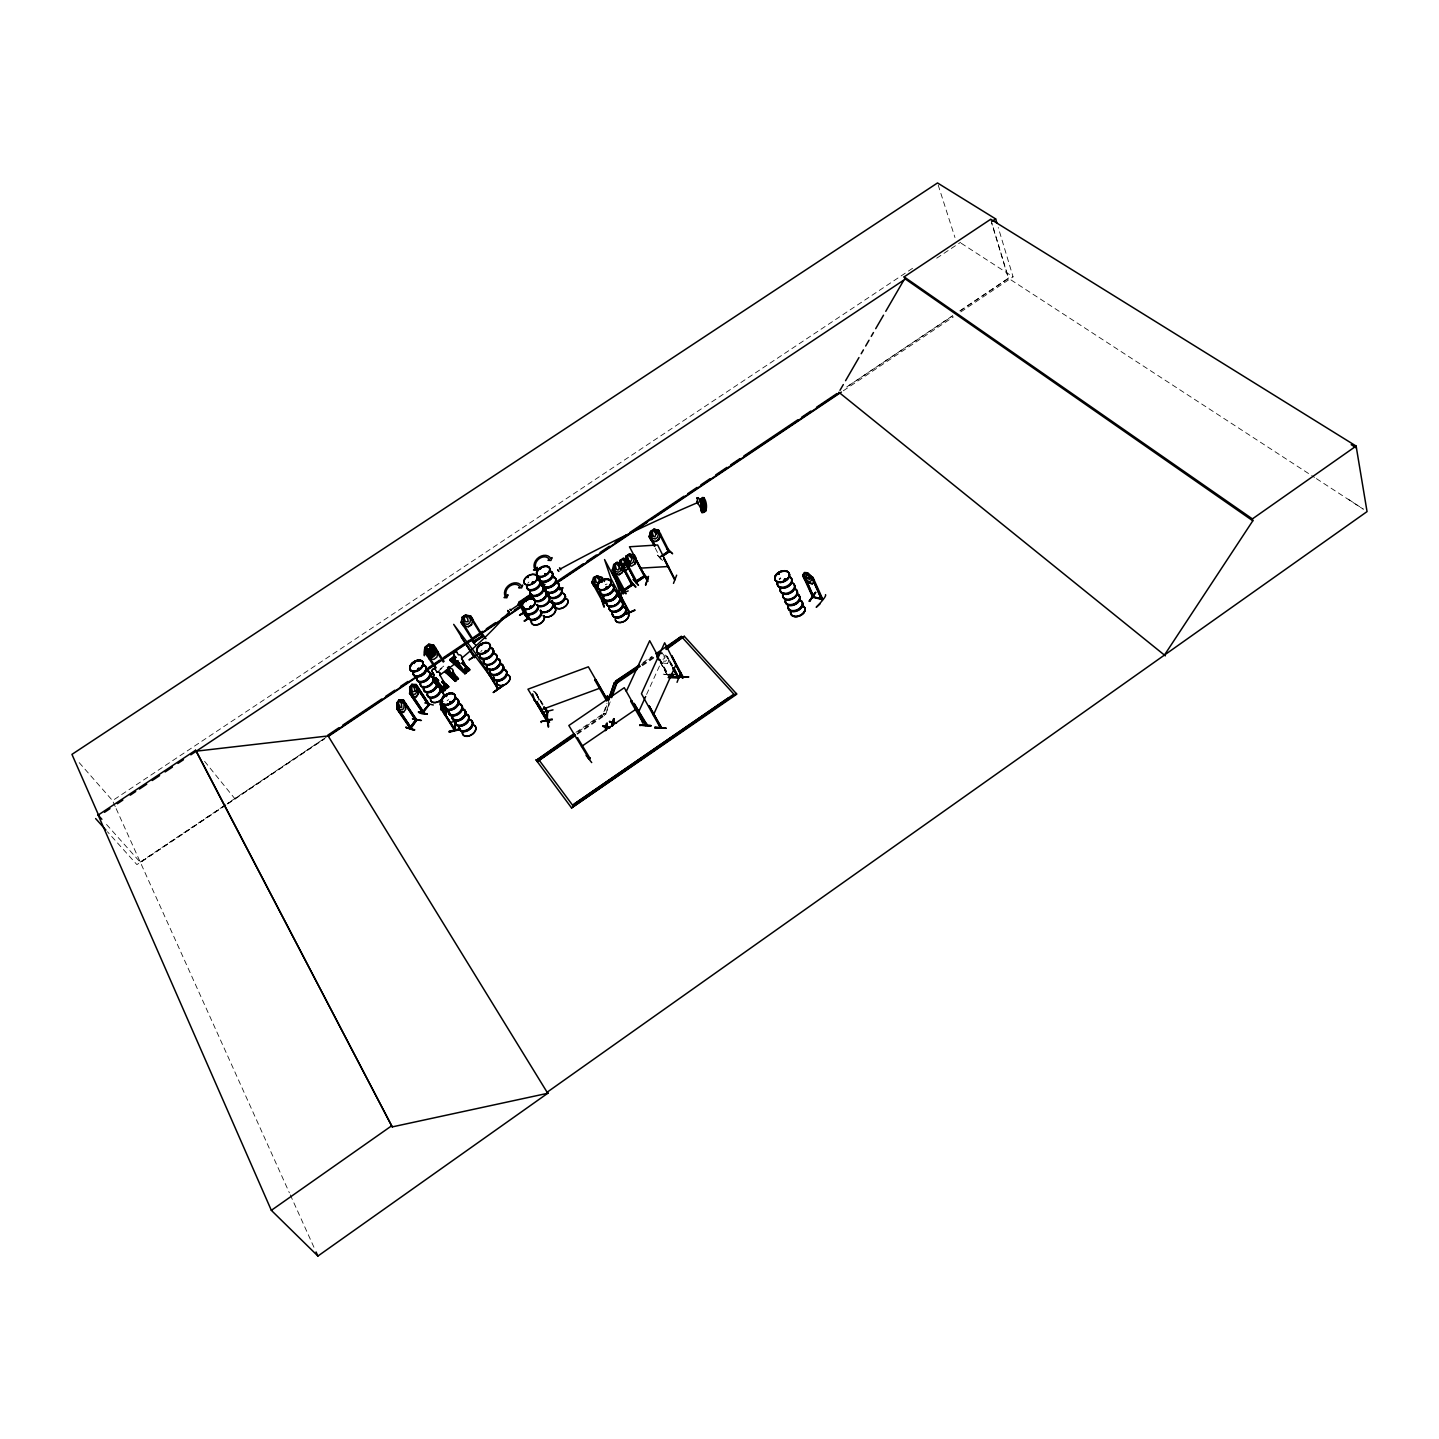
<?xml version="1.0" encoding="UTF-8"?>
<svg xmlns="http://www.w3.org/2000/svg" width="1439" height="1439" viewBox="0 0 1439 1439"><rect width="100%" height="100%" fill="white"/><g stroke="black" fill="none" stroke-linecap="round" stroke-linejoin="round"><path stroke-width="0.75" stroke-dasharray="5 3.75" d="M543.097 704.319L534.732 691.35L537.233 694.389L539.031 700.631L537.089 694.479M575.924 732.325L603.247 713.672L606.97 703.293M578.136 731.732L603.625 714.32L607.33 703.941M605.351 713.618L603.247 713.672L605.729 714.266L609.075 703.239M605.729 714.266L610.172 701.818M667.552 663.379L663.883 663.235L658.486 659.764M671.635 666.221L666.617 656.256L672.75 665.915M672.607 666.239L667.462 656.598L662.138 653.09L667.012 659.206L665.735 661.185L663.361 661.149M668.164 674.891L663.199 674.154M646.579 694.461L661.221 662.174M667.444 663.289L669.405 659.961M657.317 555.112L661.167 558.71M439.866 669.225L445.029 665.088M438.463 671.132L441.917 668.362M577.309 734.25L604.632 715.579L603.247 713.672M642.909 662.588L652.047 656.346M641.434 664.476L652.407 656.993M642.118 665.034L654.925 656.292M642.478 665.681L655.285 656.957M576.931 733.602L604.272 714.931M225.815 804.779L136.903 864.623L107.421 831.706M227.686 803.538L326.275 737.2L227.344 803.574M952.474 315.825L846.312 387.253L952.636 315.914M959.939 310.806L1008.361 278.213L991.633 222.955M225.815 805.21L140.464 862.483L104.831 822.568M227.668 803.969L324.638 738.891M843.29 390.796L953.373 316.922M960.82 311.903L1013.074 276.846L998.252 227.506M960.101 310.914L1008.595 278.375L1314.509 477.406M140.123 862.105L225.491 804.815M115.246 806.613L112.548 800.624L914.52 267.006M936.717 258.175L960.658 242.238M608.661 704.84L608.571 700.415M667.462 656.598L666.617 656.562M662.983 659.404L664.674 658.127L663.883 656.634M669.621 674.405L663.019 674.675M961.198 243.245L1013.074 276.846M1316.379 478.629L1363.291 509.154M1348.289 499.207L1363.291 509.118M533.132 690.972L535.146 692.699M662.552 560.544L657.209 554.735L662.192 560.85M79.199 762.634L112.548 800.624M603.625 714.32L604.632 715.579M204.572 761.321L235.079 798.987M535.812 694.012L542.647 705.218M534.732 691.35L543.043 705.11M660.339 662.066L667.336 675.053M660.069 661.868L667.336 675.341M660.087 659.386L667.084 672.391M659.728 659.368L669.333 677.283M658.72 658.378L667.696 675.071M666.617 656.256L671.761 665.897M655.177 548.025L658.307 553.979M116.145 808.61L289.365 1192.805M290.282 1194.856L314.224 1247.883M938.192 185.055L954.974 237.543M990.716 219.25L1008.595 278.375M447.097 700.847A7.537 4.857 -33 0 1 448.608 699.624M779.326 579.683A7.843 5.234 -24.6 0 1 780.837 578.442M779.111 579.054A7.717 5.144 -24.6 0 1 780.604 577.812M605.279 584.684A7.393 4.749 -28.5 0 1 607.06 584.054M480.842 651.651A7.411 4.731 -31.6 0 1 482.029 650.284M527.771 583.371A7.231 4.533 -29.9 0 1 528.922 582.058"/><path stroke-width="1.5" d="M634.455 555.292L633.34 555.634L644.69 576.895C643.035 574.341 647.082 576.337 644.042 575.852M635.84 582.453L645.104 576.158M633.736 555.67L647.658 581.23L629.473 546.784L657.641 544.985L674.747 579.287M604.362 606.718L601.862 599.272M623.015 590.134L624.652 590.368L613.428 569.376M623.411 590.889L632.908 584.468M497.93 688.256L497.948 689.281L485.141 668.146L498.398 688.975L497.372 687.626M589.055 759.001L589.81 757.777L588.515 758.227M455.408 678.489L455.731 678.003M473.845 656.166L474.366 657.767L453.681 624.364L477.676 656.184L498.326 688.921M474.222 656.724L473.809 656.993M618.284 591.159L629.742 612.51L629.203 611.377M465.265 668.577L466.164 669.783L465.013 668.326M622.529 593.03L623.393 593.498M702.682 510.377L702.826 509.244L703.203 510.323M552.342 719.734L541.01 721.605L552.162 718.96M541.694 712.629L553.044 709.877M546.136 719.176L547.198 719.77L546.262 718.96M547.126 719.716L534.121 699.3L546.568 720.669L547.27 710.956L546.676 711.981M546.874 712.233L546.748 719.032M547.162 720.399L547.719 711.693M541.244 722.504L541.028 721.587M812.855 596.879L822.748 599.236L812.891 577.201L811.488 577.057L821.561 599.451L822.514 599.577L811.848 577.309M534.517 699.192L534.067 700.109M821.201 598.66L822.173 598.786M483.108 636.038L473.233 641.542L481.723 636.218M812.675 597.275L813.952 597.095L812.729 596.088M703.329 503.83L702.412 503.02L702.574 504.226M449.346 732.163L460.138 729.591L459.922 728.692M454.76 728.854L455.048 730.31L441.863 709.211L454.706 728.8M454.382 728.943L455.587 722M455.372 723.709L454.616 730.436L441.395 709.535M455.929 722.504L454.994 730.257L441.845 709.175M459.203 662.57L459.023 663.523M449.364 732.181L449.148 731.282L459.94 728.782M450.515 722.378L454.85 721.353M449.777 674.136L450.767 674.513M445.586 706.675L446.378 713.744L443.77 713.546L446.27 713.78L445.478 706.693M441.647 710.326L440.262 701.171L442.888 701.423M440.388 701.153L441.305 710.326M440.586 702.664L443.464 705.847L444.039 709.031L440.46 702.7M784.363 580.493L785.136 578.856M784.057 579.863L784.813 578.928M784.525 579.18L785.19 580.529M786 580.079L785.586 578.856L784.885 580.583M605.891 726.263L607.042 723.187L606.826 726.785L609.758 727.72L608.931 728.278C604.848 724.303 605.729 735.761 605.693 727.019L602.815 726.083L606.197 726.641L606.251 723.727M778.661 574.233L779.129 573.208M778.679 573.442L779.272 573.945M606.269 730.113L606.646 727.522M612.564 721.694L613.716 718.637L613.5 722.216L616.432 723.151L613.014 722.594L612.151 726.083L612.366 722.45L609.488 721.515L612.87 722.072L614.021 718.996M612.942 725.544L613.014 722.594M444.921 686.223C442.87 686.511 444.795 685.989 443.5 685.612M444.345 686.871L444.147 685.522L444.147 686.601M605.495 730.634L605.693 727.019M606.826 726.785L607.042 723.187M612.151 726.083L612.366 722.45M613.5 722.216L613.716 718.637M465.337 668.29L466.074 669.837L464.851 668.505M397.47 707.952L411.284 727.954L397.776 707.88M437.708 651.507L433.643 645.05L428.588 644.24L433.697 648.773L432.995 652.209L431.034 653.756L427.833 653.45C423.786 631.361 423.174 672.93 425.548 646.651L428.642 644.294L433.625 645.212L432.563 645.643L443.302 662.084M435.603 648.287L430.729 647.604L427.689 649.906L429.901 656.616L433.103 656.921L435.046 655.375L435.765 651.957L434.218 649.565L427.923 645.625L426.951 646.399L426.825 655.518C440.838 656.454 419.99 658.163 427.851 649.996L430.783 647.658L435.837 648.341L434.74 653.792L431.772 656.184L434.848 653.828L435.765 648.287M437.834 651.453L436.97 657.047L433.876 659.404L428.894 658.684M619.543 567.38L618.122 570.096L616.414 569.484L615.047 564.394M650.788 726.209L640.175 725.238M654.925 727.343L666.059 728.278L654.943 727.235M625.839 563.135L624.418 565.869L622.709 565.257M657.155 530.02L654.943 536.873L649.78 534.93M682.05 677.319L682.554 676.348M660.969 726.371L660.411 727.972L641.452 693.724L664.656 642.801L682.482 677.949M682.967 677.121L682.482 677.391M660.357 727.9L661.31 726.947L659.943 727.145L660.843 726.983L649.115 705.901L661.238 727.037M410.331 692.141L409.521 693.148L422.868 713.096L429.38 704.516L416.123 684.478L411.878 684.334L416.716 688.454L416.608 692.231L415.223 694.156L412.543 694.21L409.683 687.176L409.791 693.328M645.392 725.382L645.392 724.716M646.255 724.572L645.823 724.519M416.429 720.723L416.411 719.32M416.177 719.122L409.827 727.954L410.547 726.965M461.164 622.511L462.297 617.079L465.588 614.957L470.805 616.054L472.801 619.292L471.614 624.652L468.377 626.81L463.142 625.677L461.11 622.439L462.225 621.81M521.206 605.801L521.314 604.74L520.252 605.459L521.817 605.369M606.449 588.335L605.711 587.652L607.096 586.752M606.646 586.716L606.79 587.706L606.179 586.986M601.106 581.95L602.293 581.518M601.304 581.446L601.682 582.237M601.124 582.058L602.114 581.788M546.766 711.172L547.593 712.665L543.798 707.071M643.737 721.856L642.621 722.63L642.855 720.957M642.621 722.63L643.557 721.623M702.898 509.982L703.041 509.874M660.753 556.443L669.153 550.741L660.933 556.623M668.038 551.191L668.433 551.928M668.649 552.144L657.695 530.775L658.558 530.2L669.441 551.569L662.857 555.742M544.715 574.035C547.162 575.726 545.003 573.316 545.075 573.603M530.02 607.492L530.469 606.233M529.912 607.132L531.279 606.035L531.8 607.042M530.415 606.521L531.261 606.88M540.273 568.891L540.758 568.351M540.506 568.351L540.524 569.071M530.829 607.528L530.649 606.125M588.497 758.335L590.08 758.713M526.224 600.872L526.116 601.61M534.013 582.417L532.862 581.932L532.178 583.425M528.401 576.607L528.185 576.697M612.33 570.186L613.68 564.592L616.935 562.415C623.393 563.063 621.09 566.57 621.414 560.203L622.475 559.501L625.066 561.66L636.074 582.669L645.499 576.248M527.807 577.489L528.131 577.597M628.339 559.501L623.303 558.224L620.047 560.419L618.698 565.995L616.162 563.746L615.101 564.448M620.047 560.419L618.644 565.941L620.479 569.358M624.904 561.678L626.271 556.102L629.527 553.907L634.545 555.202L636.308 558.566L634.887 564.07L631.595 566.193L626.684 565.041M623.789 567.038L622.368 572.542L619.13 574.719L614.147 573.531M636.973 582.004L625.695 560.796C626.559 561.336 624.652 548.187 627.944 563.135L626.936 566.534L624.832 567.937L621.666 567.362L620.155 560.473M612.438 570.06L613.41 569.484L612.259 569.862L623.591 591.087L632.98 584.738L621.648 563.548M635.534 581.626L636.506 580.978M632.566 584.018L631.541 584.36L632.764 584.54M631.955 585.115L621.216 564.25M660.519 533.833L659.062 539.355L655.878 541.514L650.932 540.237L649.205 536.837L650.644 531.315L653.918 529.192L658.792 530.433L657.767 530.793M660.339 533.815L659.062 539.355L655.878 541.388M485.752 650.932L484.817 651.849L485.77 652.209M485.465 652.101L486.544 651.777M484.799 651.651L485.95 650.554M432.258 674.261L433.247 673.506M449.13 670.304L446.144 672.697L449.13 670.304L448.015 669.207L445.029 671.599L455.246 681.007L456.091 680.503C425.189 651.993 475.931 700.865 445.137 671.761C450.047 664.368 450.101 678.093 457.53 679.334M461.901 668.523L451.378 658.972L450.029 659.835M451.36 659.008L465.193 672.715L468.97 669.693L468.646 668.362L468.646 670.556M434.614 682.68L443.572 690.99L448.716 686.781L442.205 681.277M434.776 682.104C454.256 700.235 441.899 684.46 432.671 678.65M453.375 657.371L454.238 655.86L449.813 660.231L464.977 673.776M447.259 687.986L447.331 685.486L447.655 686.799L443.86 689.857L434.002 680.593M455.048 681.313L458.501 678.524L452.763 673.308M447.529 669.837C450.389 673.02 459.149 680.881 457.8 678.542L454.58 680.071L456.109 680.467M451.594 701.584L451.432 702.718M464.851 673.848L470.013 669.675L462.477 662.893M450.839 658.972L465.732 673.146L449.795 659.404M468.448 670.934L469.438 670.178L461.901 663.397M449.957 702.052L450.335 703.041L450.101 701.746M446.216 696.494L446.881 695.739M444.921 686.619L443.77 686.007M645.499 723.619L644.978 724.626L645.877 723.655M417.832 669.765L418.191 668.326M418.587 669.207L417.688 669.027L418.875 668.991M419.181 669.117L418.137 668.883M419.558 668.667L418.407 668.649M414.36 663.487L414.558 662.498M621.666 567.362L620.659 570.761L618.554 572.164L615.388 571.589L613.68 564.592M473.359 641.506L473.629 642.388L482.964 636.092M474.834 641.884L473.845 642.603M603.283 603.085C605.153 602.851 603.517 602.114 602.887 602.275M673.488 583.371L676.654 575.168M663.739 558.44L674.585 579.755M427.023 713.762C420.386 715.615 411.356 708.006 427.185 714.248M405.906 727.325L414.396 730.185M406.104 727.648L414.396 730.275M646.92 580.133L647.658 581.194M645.697 585.295L648.485 576.373L645.463 584.864M608.463 699.156L614.417 682.554L616.504 682.482L640.283 666.275M608.823 699.786L614.417 682.554M611.287 697.016L616.504 682.482L615.478 681.259L639.258 665.07M611.665 697.663L616.863 683.129L636.991 669.423M636.182 560.113L647.676 581.158M435.405 668.398L424.577 651.993L425.458 651.291L436.197 667.768M448.95 666.599L447.457 667.66L448.788 670.376A2.59 1.961 -46.8 0 0 450.011 673.254L454.652 679.388M673.776 667.858L678.902 677.823L677.283 677.032L678.435 676.636L679.028 677.499L668.487 677.211M677.715 677.859L672.804 667.822M677.049 682.338L680.737 672.607M678.794 677.823L668.236 677.589L669.243 677.229M661.149 653.594L659.961 653.576M656.76 656.508L658.558 653.126L658.522 656.544M658.45 653.036L662.138 653.09M457.008 662.893L457.908 664.152M457.044 663.361L457.422 662.426M530.523 598.966L531.926 595.674M437.978 679.82L436.413 681.151L435.999 679.64M677.805 676.708L688.705 676.816L677.787 676.888M595.836 679.981L594.829 680.359L595.8 679.694L607.528 700.038M669.189 674.513L673.902 674.603L669.387 674.765M670.25 674.981L673.902 674.603M640.031 725.688L640.013 724.734L650.788 725.436M649.115 705.901L660.933 727.882M682.518 678.147L671.635 655.95L683.327 677.265M683.021 677.967L672.013 655.968M653.36 715.093L676.096 664.35M646.956 724.608L634.041 703.455L645.823 725.472L645.931 723.745M658.342 658.36L656.724 653.81L658.72 658.378M638.322 712.629L645.661 696.494M548.996 721.587L548.277 722.756L549.482 722.27L536.747 701.513L535.776 702.178L536.747 701.513M626.325 691.332L649.691 640.715L657.029 654.367M778.715 573.729L778.661 574.107M527.609 600.171L530.11 594.919L528.599 598.48M544.662 584.36L543.007 587.778L544.787 584.324M423.246 713.078L423.875 712.197L422.958 712.899M428.912 703.833L428.48 704.516M416.051 684.604L415.187 685.342L428.75 705.398L429.146 704.355M415.529 720.004L416.429 719.392M403.442 700.038L416.896 720.04L410.619 728.746M423.084 711.406L422.382 712.377L428.408 704.876M423.57 712.125L410.475 692.177M409.899 727.864L415.601 720.309M497.085 688.022L497.876 689.173M474.672 657.443L473.881 656.256M532.286 582.327L532.898 583.461M532.394 582.201L533.167 583.371L533.833 582.543M451.127 702.16L450.281 701.638L450.695 702.502M481.346 645.248L481.849 645.05M422.436 712.179L423.318 713.096L409.521 693.148M419.486 669.189L418.713 668.218L419.684 668.523M839.98 390.347L843.326 384.555M845.574 380.705L858.957 357.574M861.188 353.724L863.436 349.875M865.666 346.026L869.012 340.234M871.243 336.384L873.473 332.535M875.703 328.668L883.528 315.177M885.758 311.328L903.62 280.497M701.674 512.5C710.668 514.137 705.02 491.58 701.117 498.991C703.041 500.7 703.527 523.562 701.261 505.665L701.728 512.5L701.477 505.719M700.523 499.045L703.689 498.182M704.031 497.804L704.588 511.6L703.923 498.11M703.203 498.326L705.758 511.205M701.566 498.847L702.628 512.068M704.516 511.582L704.948 510.143L701.405 511.277L702.232 512.32M455.192 720.903L455.066 721.874L453.249 718.079M415.601 685.396L428.516 705.218M814.33 581.032L812.387 583.748L809.186 582.885L804.311 578.784L809.096 583.065L812.477 583.856M1164.439 655.087L1252.811 520.792L1252.398 518.903L904.142 276.864L990.716 219.25L1356.114 446.054L1367.05 511.6L547.108 1092.237L547.737 1093.28L392.235 1126.899L195.578 750.241L98.158 815.086L271.341 1210.343L317.911 1256.049L547.899 1093.154L547.252 1092.129M432.455 673.866L433.121 672.75L430.153 675.125M433.319 673.182L430.315 675.377M445.64 671.689L445.065 672.139M443.626 690.954L434.74 682.608M444.201 690.486L435.226 682.212M448.105 687.338L442.097 681.834M457.89 679.046L452.404 673.29M465.822 673.128L449.975 659.656L454.256 656.688M469.528 669.855L461.937 662.893M547.755 721.694L549.158 721.748M548.205 722.432L547.809 721.605M548.313 722.396L549.428 721.982M549.338 722.36L536.783 701.8M814.258 581.122L812.603 577.597L807.783 573.352L804.401 572.488L802.656 575.258L812.765 597.311M811.992 576.985L821.525 599.379M825.518 594.631C827.407 597.257 808.322 614.399 820.05 603.894M809.527 601.286L815.697 592.562M809.653 601.376L815.625 592.238L809.438 600.926M813.467 596.879L821.903 598.822M803.807 575.402L802.926 575.186L804.023 575.096L813.844 597.113M802.764 575.312L804.293 578.694M805.768 573.298L809.33 576.841L809.509 579.503L806.739 577.633L805.84 573.208M807.855 573.172L812.118 579.863L809.635 581.824C805.984 581.518 800.606 569.736 807.855 573.172L812.693 577.597M809.096 601.214L815.283 592.562M421.429 720.435L412.543 718.816M424.811 702.916L433.301 705.002M416.537 719.95L410.331 728.656L396.768 708.779L397.578 707.844M429.398 704.624L428.66 703.635L428.39 704.552M416.159 684.622L429.038 704.462L422.868 711.568M459.077 663.073L457.494 663.955M437.87 680.071L436.035 680.899M403.46 712.305L405.708 709.337L405.6 703.293M416.213 696.746L418.263 693.742L418.335 687.68L418.353 693.778L416.213 696.746L411.95 696.512L416.177 696.62M415.961 720.813L402.956 700.703M410.799 728.566L397.074 708.851L396.93 702.808L399.125 699.804L403.532 700.056M396.93 702.808L399.826 709.823L402.542 709.751L403.945 707.826L404.035 704.013L399.233 699.966L397.02 702.844L396.768 708.779M398.099 702.322L398.801 701.351L401.373 703.077L401.751 707.664L400.222 707.376L398.009 702.304M409.683 687.176L411.95 684.227M703.257 503.686L702.214 503.128M631.631 584.27L623.177 590.314L632.512 584.072M475.913 645.374L471.021 639.887M620.695 587.778L626.037 593.803L620.857 588.155M586.069 755.439L591.717 762.58M697.285 497.66L697.465 500.952A2.536 1.925 -5.9 0 0 698.293 503.794L702.07 510.575L704.822 508.794L705.254 509.712L701.71 510.845L701.261 509.91L701.89 510.575M675.017 579.665L663.847 558.134M520.99 604.128L519.947 604.848C532.34 633.088 525.379 601.898 520.576 605.855M451.504 702.394L450.371 703.185M543.33 599.236L542.395 599.847M555.796 590.853L554.824 591.339M532.61 583.371L533.725 582.741M416.429 720.004L403.082 700.109M523.454 612.996L528.041 618.698M523.742 612.402L528.581 618.338L523.796 612.366M688.526 677.193L677.427 676.708M593.03 582.022L604.47 602.887M604.434 581.536L601.61 578.028M450.047 673.938L450.983 673.506M643.143 721.281L642.244 721.892M589.666 757.993L588.749 758.569M590.206 758.659L577.489 737.667L576.553 738.315L577.489 737.667M669.405 551.695L668.721 550.633M629.383 611.719L629.239 612.654L611.017 578.676L604.56 559.555L622.943 593.785M635.588 581.5L644.294 576.122M449.759 675.988L452.619 673.434M468.646 668.362L467.099 666.977L467.423 668.29M444.885 685.486L443.518 686.583L444.939 688.759L443.644 686.709L445.029 685.612L446.306 687.644M466.254 671.635L464.869 669.441L466.236 668.344L467.621 670.538M466.362 668.469L464.869 669.441M464.131 670.862L467.117 668.469L461.577 658.325A3.885 2.95 -47.3 0 0 458.429 654.853L456.685 652.119A1.943 1.475 -47.4 0 0 454.364 652.047A1.943 1.475 -47.4 0 0 453.663 654.529L455.408 657.245A3.885 2.95 -47.3 0 0 457.332 661.706L464.239 670.97M446.612 685.054L445.802 684.083L446.126 685.396L442.331 688.436L441.305 687.68L442.151 688.975L446.738 685.144M455.048 678.399L456.055 677.733L456.99 679.19L455.983 679.838L455.138 678.471M442.834 689.101L443.86 689.857M455.749 657.227L451.486 661.023L455.911 657.479L454.238 655.86M455.282 659.314L452.494 661.94L455.461 659.584M435.639 677.643L432.653 680.035A343.076 295.049 -36.9 0 0 436.179 677.589M456.811 660.681L454.005 663.325L456.972 660.951M432.815 680.287L435.801 677.895M433.984 681.277L436.97 678.884M458.16 661.904L455.354 664.548L458.322 662.174M434.146 681.528L437.132 679.136M449.688 670.754L446.827 673.308L449.813 670.916M438.481 680.287L435.657 682.931L438.643 680.539M459.689 663.289L456.882 665.915L459.85 663.541M531.225 607.222L530.361 607.546M451.612 672.499L448.626 674.891M547.629 718.385L548.673 726.785M548.187 726.983L547.036 718.547M430.009 648.809L429.02 649.583L429.829 653.054L432.491 654.925L433.679 652.119L430.063 648.863M625.857 561.048L624.994 561.57M462.117 621.864L461.11 622.188L474.025 642.514L483.162 636.308M703.239 498.326L704.624 511.564M696.764 498.074L698.257 497.75M668.649 676.888L678.417 676.69M1252.398 518.903L1356.114 446.054M271.341 1210.343L391.426 1125.964M640.859 718.475L647.01 724.644L640.985 718.313M630.678 701.333L631.793 700.919L630.678 701.333L642.855 722.522M574.413 803.861L728.134 698.059M736.498 693.49L571.553 807.927L736.822 694.156L684.298 636.29L665.915 648.809M575.492 735.491L537.251 761.627L575.114 734.861M602.815 726.083L606.197 726.641M609.488 721.515L612.87 722.072M581.5 746.481L636.272 708.995M502.787 685.432L493.325 692.465L502.841 685.504M655.716 653.864L681.313 636.416L734.502 694.857M615.478 681.259L639.6 665.717M667.03 647.046L681.313 636.416M666.257 649.475L684.298 636.29M574.503 734.214L536.279 760.314L574.107 733.566M478.701 653.63L469.024 659.907L478.791 653.774M412.543 718.673L420.8 720.525M666.923 548.583L672.607 553.763L666.599 548.295M663.037 555.94L669.441 551.569M461.2 637.045L474.294 656.886M656.364 534.139L653.09 530.469L652.047 531.171L653.27 536.243M654.385 546.28L649.277 536.477L650.14 535.902L655.231 545.705M619.076 574.665L622.224 572.434M625.461 570.438C633.106 564.808 623.231 574.161 620.425 569.304M630.984 581.428L636.038 586.986M638.484 585.349L633.142 579.341L638.268 584.918M647.982 578.946L643.341 572.992M328.362 736.372L416.051 677.535M427.239 670.016L522.393 606.161M555.976 583.622L647.388 522.267M651.13 519.767L841.419 392.056M523.166 609.309L524.048 608.625L522.861 608.913M523.077 609.165L524.084 608.679M523.31 609.632L524.156 608.931M523.382 609.758L523.796 608.283M525.019 611.971L519.533 615.173L524.318 612.007M519.713 615.37L524.426 612.205M480.986 633.268L485.914 638.664L481.471 632.89M559.717 589.576L563.063 587.76L559.933 589.846M528.922 617.673L524.372 621.162L529.318 618.23M529.084 617.943L524.174 620.857M613.734 564.664L617.007 562.469L621.99 563.674M628.249 559.609L630.12 562.865L628.177 559.519L627.692 555.958L628.735 555.238L632.099 558.89L630.678 561.624L628.969 560.994M462.441 617.187L465.588 615.083L469.132 617.223L470.625 619.633L469.762 622.943L467.675 624.346L464.365 623.842L462.297 617.079M463.736 616.917L464.797 616.216L467.567 618.266L468.179 621.648L465.337 621.774L463.7 616.845M469.816 616.396L482.353 636.883M468.323 626.631L471.614 624.652M531.009 594.055L518.903 602.204L526.206 615.244M531.171 594.253L519.317 602.905L531.423 594.757M520.163 602.15L521.17 603.714L518.813 605.297L518.004 603.966L531.585 594.955M510.503 610.118L518.544 604.794M520.378 605.675L521.853 605.585M338.902 727.756L327.714 735.257L547.737 1093.28M342.644 725.256L381.821 698.958M385.544 696.458L394.88 690.198M400.474 686.439L407.939 681.438M428.462 667.66L439.65 660.159M443.374 657.659L469.492 640.121M473.233 637.621L482.551 631.361M486.292 628.861L495.61 622.601M501.204 618.842L508.669 613.841M514.263 610.082L519.857 606.323M557.181 581.284L583.299 563.764M587.022 561.264L596.358 555.004M600.081 552.504L609.417 546.244M615.011 542.485L626.199 534.966M629.922 532.466L684.029 496.167M687.752 493.667L697.088 487.407M700.811 484.907L710.147 478.647M715.741 474.888L726.929 467.369M730.67 464.869L739.988 458.609M743.729 456.109L797.818 419.81M801.559 417.31L810.877 411.05M816.489 407.291L836.994 393.513M415.853 677.067L328.128 735.941L196.334 751.158L195.578 750.241M427.041 669.567L522.231 605.693M555.814 583.137L839.495 392.775M104.471 812.316L109.976 808.646M117.332 803.753L122.837 800.084M130.194 795.191L135.698 791.522M139.367 789.076L146.724 784.183M152.228 780.514L159.585 775.621M165.089 771.952L172.446 767.059M177.95 763.389L183.472 759.72M190.811 754.827L905.401 279.022M991.975 221.372L995.662 218.926L996.957 223.207M650.122 536.01L649.277 536.477M532.592 582.219L533.401 582.04M450.317 701.674L451.72 701.638M601.466 578.226L602.293 577.489M643.305 721.748L642.729 722.558M589.288 759.234L568.837 725.526L624.274 687.698L645.445 725.454M636.254 582.543L624.832 561.372M632.171 585.313L620.785 564.124M611.899 572.326L623.303 593.623M617.511 595.26L628.231 590.925M602.509 577.723L597.131 575.906L593.534 577.525L591.861 582.543L593.695 585.889L597.257 587.04M595.044 577.579L596.196 577.057L598.948 579.377L599.272 582.669L596.286 582.417L595.009 577.507M591.987 582.525L592.868 581.752L591.987 582.435M625.821 613.823L634.869 610.19L627.836 613.518M625.983 614.111L634.815 610.1M603.786 601.826L603.499 603.337L591.915 582.183M436.808 679.082L435.981 680.989M462.081 621.576L474.69 642.082M444.327 684.73L447.799 687.572L441.881 681.978M455.803 680.557L445.73 671.293M445.442 671.833L455.515 680.971M607.834 696.224L608.067 700.541M540.704 709.985L600.531 687.932M532.772 582.975L533.311 581.968M485.645 651.705L485.033 651.579M445.964 696.008L446.378 696.44M700.649 500.268C708.474 496.491 699.804 502.571 700.415 498.757M704.175 499.855L700.649 500.988L704.175 499.855A1803.535 1632.905 36.6 0 0 560.401 568.945C557.684 565.185 562.109 572.218 560.401 568.945M700.775 502.319L704.319 501.204M700.901 503.524L704.426 502.391M701.027 504.855L704.66 503.92L701.117 505.053M704.067 511.151L702.232 509.964L702.987 511.618M702.25 510.072L703.329 509.73M635.336 586.932L630.228 581.338M440.262 701.171L444.309 705.398L445.083 711.136L443.572 711.19L439.884 704.175M455.569 720.813L455.533 721.838M460.192 729.105L449.346 731.66L460.138 729.177M548.403 722.702L527.951 689.209L588.371 666.815L607.42 700.073M606.413 588.191L607.78 587.418L607.024 586.626M678.075 677.427L672.661 668.146M607.762 696.188L608.571 700.415M640.643 568.135L668.595 566.498M614.777 683.201L616.504 682.482M705.434 511.169L703.941 497.624M607.474 699.732L606.287 700.487M457.548 678.992L453.627 675.071M669.153 676.744L677.301 677.085M399.233 712.143L403.424 712.179M399.143 712.125L403.55 712.341M399.143 699.93L403.478 700.181M821.381 598.174L822.281 598.462M640.175 725.112L651.04 725.76M655.087 727.738L666.059 728.278L654.925 728.152M448.878 666.527L450.803 668.757A2.59 1.961 -46.8 0 1 452.835 670.988L452.907 671.06M627.926 563.117L631.091 563.692L633.178 562.289L634.203 558.89L629.58 553.961L626.271 556.102M803.43 577.021L813.485 579.359M614.237 573.442L619.076 574.539M812.801 597.275L822.424 599.559L821.561 598.174M418.659 712.107L427.311 714.176M405.906 727.235L414.756 729.771M658.738 530.379L653.864 529.12L658.432 534.139L657.407 537.538L655.339 538.941L652.227 538.348L650.644 531.315L649.205 536.837M598.516 585.169L595.098 584.252L593.659 577.669L597.149 575.978L602.419 577.812M704.786 511.385L703.437 498.11M606.538 726.407L609.758 727.72M603.103 726.461L605.999 727.397M613.212 721.838L616.432 723.151M597.275 586.86L593.695 585.889M593.659 585.799L597.293 586.932M609.794 721.892L612.672 722.828M606.341 727.163L608.931 728.278M446.54 695.828L445.82 696.458M547.647 711.765L545.381 708.042M698.257 497.642L699.84 500.196A2.536 1.925 -5.9 0 1 701.674 502.841L704.444 509.82M995.662 218.926L937.509 182.951L71.95 754.378L98.949 815.985M1351.203 444.669L1356.437 447.979M620.317 564.843L616.935 562.415M626.613 560.616L623.357 558.404M1252.811 520.792L904.735 278.572L904.142 276.864M838.865 392.271L1165.374 655.842M456.685 652.119L456.793 652.227A1.943 1.475 -47.4 0 0 454.472 652.155A1.943 1.475 -47.4 0 0 453.789 654.637L453.789 654.637M461.577 658.325L467.117 668.469M464.797 666.167L469.348 670.25M450.677 659.548L465.193 672.715M430.729 647.478L431.412 650.968L428.678 651.273L427.761 649.888M453.735 674.981L458.106 678.866M432.258 671.851L432.15 671.743A1.961 1.493 -46.4 0 1 432.833 669.261A1.961 1.493 -46.4 0 1 435.172 669.315L435.28 669.423A1.961 1.493 -46.4 0 0 432.941 669.369A1.961 1.493 -46.4 0 0 432.258 671.851L434.038 674.567A3.885 2.968 -46.3 0 0 435.999 678.992L435.891 678.884A3.885 2.968 -46.3 0 1 433.93 674.459L434.038 674.567M437.06 672.139L436.952 672.031A3.885 2.968 -46.3 0 1 440.154 675.467L440.262 675.575A3.885 2.968 -46.3 0 0 437.06 672.139L435.172 669.315M448.716 686.817L442.762 681.277L448.626 686.889M441.791 682.086L447.745 687.59M433.211 678.65L445.101 689.731M433.121 678.758L445.011 689.803M434.218 680.197L443.14 688.508M434.128 680.521L443.176 688.831M636.128 558.548L634.887 564.07M643.863 576.014L636.344 580.996L636.937 582.129M95.622 818.557L105.946 830.069M98.158 815.086L101.899 819.277M640.715 718.025L646.543 724.878M510.341 609.686C509.262 607.924 511.816 612.151 510.719 610.082M615.838 681.906L616.863 683.129M519.767 601.484L519.047 602.347M520.181 602.707L524.911 610.784A7.285 4.623 -30.2 0 0 532.052 613.985A7.285 4.623 -30.2 0 0 538.222 606.125M521.17 603.714L518.813 605.297M524.839 611.665L528.473 616.216M435.891 678.884L442.924 688.094M466.56 644.762L490.591 676.708M535.866 759.684L571.553 807.927M508.381 611.179C506.132 608.319 510.755 614.525 508.399 611.521M402.668 700.793L416.249 720.885M410.205 692.303L423.821 712.395M558.026 570.222L558.872 571.409L557.648 569.826M447.493 709.679L452.314 716.964A7.465 4.857 -33.1 0 0 457.35 721.065A7.465 4.857 -33.1 0 0 465.301 715.687A7.465 4.857 -33.1 0 0 463.106 709.751M447.115 709.769L455.551 722.594M433.355 644.996L444.093 661.454M463.646 671.329L462.639 670.574L463.466 671.869L467.927 668.272L467.099 666.977M539.211 760.278L573.585 806.542M572.56 805.138L733.692 694.246M470.481 615.91L483.108 636.434M544.176 706.981L547.593 712.575M541.01 583.964L541.981 585.637A7.321 4.605 -29.9 0 1 542.089 592.005A7.321 4.605 -29.9 0 1 533.563 595.872A7.321 4.605 -29.9 0 1 530.433 590.835M594.775 680.071L606.664 700.955M634.041 703.455L646.435 725.04M440.154 675.467L445.928 685.683M452.835 670.988L456.631 677.787M602.024 581.104L597.131 575.906M656.67 656.382L658.54 659.835M673.65 668.182L678.632 677.913M196.334 751.158L392.235 1126.899M650.14 535.902L655.051 545.525M316.058 1251.966L317.911 1256.049M805.822 579.108L813.737 597.437M803.142 574.898L812.945 596.897M615.982 580.762L622.493 599.937M601.592 599.811L603.912 607.06M532.664 693.832L534.588 700.073M606.97 696.026L607.726 700.199M701.027 499.009L702.376 512.284M701.261 509.91L701.405 511.277M699.84 500.196L699.822 500.088A2.536 1.925 -5.9 0 1 701.656 502.733M697.447 500.844L697.465 500.952A2.536 1.925 -5.9 0 0 698.311 503.902M508.956 612.061A343.076 295.049 -36.9 0 1 461.739 658.163M458.429 660.879A343.076 295.049 -36.9 0 1 439.686 675.125M459.725 704.498A7.537 4.875 -33 0 1 461.937 710.488A7.537 4.875 -33 0 1 453.897 715.903A7.537 4.875 -33 0 1 448.932 711.801M459.581 704.103A7.645 4.947 -33 0 1 461.811 710.164A7.645 4.947 -33 0 1 453.663 715.669A7.645 4.947 -33 0 1 448.626 711.496M457.224 699.012A7.663 4.947 -33 0 1 453.861 708.761A7.663 4.947 -33 0 1 444.903 705.883M459.113 703.563A7.537 4.875 -33 0 1 458.753 712.611A7.537 4.875 -33 0 1 448.374 712.233M457.368 699.408A7.555 4.875 -33 0 1 454.04 709.013A7.555 4.875 -33 0 1 445.227 706.189M459.383 703.815A7.645 4.947 -33 0 1 461.613 709.877A7.645 4.947 -33 0 1 453.483 715.381A7.645 4.947 -33 0 1 448.428 711.208M455.695 698.185A7.663 4.947 -33 0 1 457.926 704.247A7.663 4.947 -33 0 1 449.759 709.751A7.663 4.947 -33 0 1 444.723 705.596M455.426 697.933A7.555 4.875 -33 0 1 457.638 703.905A7.555 4.875 -33 0 1 449.562 709.337A7.555 4.875 -33 0 1 444.597 705.236M462.567 708.905A7.465 4.857 -33 0 1 464.761 714.859A7.465 4.857 -33 0 1 456.793 720.237A7.465 4.857 -33 0 1 451.864 716.154M471.416 720.903A7.465 4.893 -33.1 0 1 468.179 730.49A7.465 4.893 -33.1 0 1 459.401 727.612M471.273 720.525A7.573 4.965 -33.1 0 1 467.999 730.239A7.573 4.965 -33.1 0 1 459.095 727.307M473.125 724.968A7.465 4.893 -33.1 0 1 475.356 730.958A7.465 4.893 -33.1 0 1 467.405 736.354A7.465 4.893 -33.1 0 1 462.441 732.217M462.836 709.229A7.537 4.893 -33 0 1 465.049 715.219A7.537 4.893 -33 0 1 457.026 720.651A7.537 4.893 -33 0 1 452.062 716.532M472.999 724.788A7.465 4.893 -33.1 0 1 475.23 730.778A7.465 4.893 -33.1 0 1 467.279 736.156A7.465 4.893 -33.1 0 1 462.315 732.019M462.944 709.409A7.519 4.893 -33 0 1 464.887 715.885A7.519 4.893 -33 0 1 456.019 720.831A7.519 4.893 -33 0 1 452.565 715.201M464.743 714.284A7.591 4.947 -33.1 0 1 469.132 718.978A7.591 4.947 -33.1 0 1 462.261 725.598A7.591 4.947 -33.1 0 1 455.497 723.187M469.51 719.446A7.483 4.893 -33.1 0 1 469.186 728.476A7.483 4.893 -33.1 0 1 458.861 728.062M466.488 714.841A7.501 4.893 -33.1 0 1 466.164 723.871A7.501 4.893 -33.1 0 1 455.821 723.475M469.762 719.68A7.573 4.965 -33.1 0 1 472.028 725.76A7.573 4.965 -33.1 0 1 463.952 731.21A7.573 4.965 -33.1 0 1 458.915 727.037M466.146 714.14A7.591 4.947 -33.1 0 1 468.394 720.202A7.591 4.947 -33.1 0 1 460.3 725.688A7.591 4.947 -33.1 0 1 455.264 721.515M465.876 713.906A7.501 4.893 -33.1 0 1 467.819 720.381A7.501 4.893 -33.1 0 1 458.987 725.31A7.501 4.893 -33.1 0 1 455.533 719.68M427.707 671.455A7.357 4.641 -33 0 1 429.739 677.175A7.357 4.641 -33 0 1 421.897 682.446A7.357 4.641 -33 0 1 417.148 678.542M425.998 670.934A7.447 4.695 -33 0 1 430.045 675.88A7.447 4.695 -33 0 1 422.221 682.122A7.447 4.695 -33 0 1 416.842 678.255M430.657 675.916A7.339 4.659 -33 0 1 432.707 681.636A7.339 4.659 -33 0 1 424.847 686.907A7.339 4.659 -33 0 1 420.098 683.003M430.783 676.114A7.339 4.659 -33 0 1 432.833 681.834A7.339 4.659 -33 0 1 424.991 687.105A7.339 4.659 -33 0 1 420.224 683.183M423.857 665.484A7.483 4.695 -33 0 1 425.926 671.276A7.483 4.695 -33 0 1 417.94 676.618A7.483 4.695 -33 0 1 413.119 672.679M427.095 670.52A7.357 4.641 -33 0 1 429.128 676.24A7.357 4.641 -33 0 1 421.267 681.51A7.357 4.641 -33 0 1 416.537 677.625M424.019 665.879A7.375 4.641 -33 0 1 426.052 671.599A7.375 4.641 -33 0 1 418.173 676.87A7.375 4.641 -33 0 1 413.443 672.984M427.365 670.772A7.447 4.695 -33 0 1 429.416 676.564A7.447 4.695 -33 0 1 421.465 681.924A7.447 4.695 -33 0 1 416.644 677.967M423.678 665.196A7.483 4.695 -33 0 1 425.728 670.988A7.483 4.695 -33 0 1 417.742 676.33A7.483 4.695 -33 0 1 412.939 672.391M438.086 687.194A7.285 4.659 -33.1 0 1 440.136 692.932A7.285 4.659 -33.1 0 1 432.366 698.167A7.285 4.659 -33.1 0 1 427.617 694.246M437.744 686.529A7.393 4.713 -33.1 0 1 439.83 692.321A7.393 4.713 -33.1 0 1 431.934 697.645A7.393 4.713 -33.1 0 1 427.131 693.67M431.106 676.636A7.321 4.641 -33 0 1 432.869 682.823A7.321 4.641 -33 0 1 424.253 687.626A7.321 4.641 -33 0 1 421.015 682.266M435.567 681.834A7.411 4.713 -33 0 1 432.24 691.188A7.411 4.713 -33 0 1 423.66 688.472M438.733 686.799A7.303 4.659 -33.1 0 1 436.269 695.523A7.303 4.659 -33.1 0 1 427.041 694.659M435.711 682.212A7.321 4.641 -33 0 1 433.229 690.936A7.321 4.641 -33 0 1 424.001 690.09M434.11 681.025A7.411 4.713 -33 0 1 435.909 687.32A7.411 4.713 -33 0 1 427.185 692.177A7.411 4.713 -33 0 1 423.893 686.727M433.858 680.791A7.321 4.641 -33 0 1 435.621 686.997A7.321 4.641 -33 0 1 427.005 691.781A7.321 4.641 -33 0 1 423.768 686.403M793.932 584.432A7.699 5.162 -24.5 0 1 788.824 593.821A7.699 5.162 -24.5 0 1 780.568 589.073M792.637 583.191A7.807 5.234 -24.5 0 1 793.339 590.44A7.807 5.234 -24.5 0 1 783.41 593.893A7.807 5.234 -24.5 0 1 780.999 587.238M795.155 588.983A7.699 5.18 -24.5 0 1 795.875 596.16A7.699 5.18 -24.5 0 1 786.09 599.541A7.699 5.18 -24.5 0 1 783.697 592.958M794.958 588.533A7.699 5.162 -24.5 0 1 796.037 595.224A7.699 5.162 -24.5 0 1 787.007 599.29A7.699 5.162 -24.5 0 1 782.816 593.983M789.849 577.057A7.843 5.234 -24.6 0 1 790.928 583.82A7.843 5.234 -24.6 0 1 781.737 587.957A7.843 5.234 -24.6 0 1 777.492 582.597M792.259 582.597A7.717 5.162 -24.5 0 1 793.339 589.271A7.717 5.162 -24.5 0 1 784.291 593.336A7.717 5.162 -24.5 0 1 780.1 588.047M791.144 578.298A7.735 5.162 -24.6 0 1 786.018 587.688A7.735 5.162 -24.6 0 1 777.744 582.957M789.471 576.445A7.735 5.162 -24.6 0 1 790.533 583.137A7.735 5.162 -24.6 0 1 781.467 587.202A7.735 5.162 -24.6 0 1 777.276 581.932M802.548 602.869A7.645 5.162 -24.5 0 1 795.785 611.377A7.645 5.162 -24.5 0 1 788.5 606.341M800.552 600.926A7.645 5.162 -24.5 0 1 801.757 601.754M800.462 600.513A7.753 5.234 -24.5 0 1 801.577 607.294A7.753 5.234 -24.5 0 1 792.493 611.377A7.753 5.234 -24.5 0 1 788.248 605.981M802.674 605.639A7.609 5.162 -24.5 0 1 803.771 612.312A7.609 5.162 -24.5 0 1 794.85 616.306A7.609 5.162 -24.5 0 1 790.677 611.017M795.281 589.306A7.663 5.144 -24.5 0 1 795.983 596.448A7.663 5.144 -24.5 0 1 786.252 599.829A7.663 5.144 -24.5 0 1 783.859 593.264M797.728 594.469A7.771 5.234 -24.5 0 1 795.677 603.966A7.771 5.234 -24.5 0 1 785.262 601.448M801.307 600.747A7.645 5.162 -24.5 0 1 797.206 609.722A7.645 5.162 -24.5 0 1 787.835 606.772M797.818 594.883A7.663 5.162 -24.5 0 1 798.915 601.574A7.663 5.162 -24.5 0 1 789.921 605.621A7.663 5.162 -24.5 0 1 785.73 600.315M800.336 600.207A7.753 5.234 -24.5 0 1 798.285 609.686A7.753 5.234 -24.5 0 1 787.906 607.15M797.602 594.163A7.771 5.234 -24.5 0 1 795.533 603.643A7.771 5.234 -24.5 0 1 785.136 601.124M797.368 593.875A7.663 5.162 -24.5 0 1 795.335 603.247A7.663 5.162 -24.5 0 1 785.064 600.747M541.622 612.133A7.159 4.569 -30.2 0 1 534.696 620.155A7.159 4.569 -30.2 0 1 528.904 615.37M541.514 611.773A7.267 4.623 -30.2 0 1 534.499 619.885A7.267 4.623 -30.2 0 1 528.617 615.047M543.816 615.784A7.159 4.569 -30.2 0 1 538.33 624.598A7.159 4.569 -30.2 0 1 531.657 620.065M543.708 615.586A7.159 4.569 -30.2 0 1 538.222 624.4A7.159 4.569 -30.2 0 1 531.549 619.867M540.506 610.136A7.177 4.569 -30.2 0 1 535.866 618.608A7.177 4.569 -30.2 0 1 527.987 615.802M538.33 606.485A7.195 4.551 -30.2 0 1 532.25 614.255A7.195 4.551 -30.2 0 1 525.217 611.107M540.794 610.406A7.267 4.623 -30.2 0 1 535.2 619.346A7.267 4.623 -30.2 0 1 528.455 614.759M537.484 604.758A7.285 4.623 -30.2 0 1 532.754 613.338A7.285 4.623 -30.2 0 1 524.767 610.514M537.215 604.488A7.195 4.551 -30.2 0 1 533.383 612.528A7.195 4.551 -30.2 0 1 524.767 611.431M615.55 591.177A7.375 4.749 -28.5 0 1 612.888 600.189A7.375 4.749 -28.5 0 1 603.661 597.797M614.039 590.314A7.483 4.821 -28.5 0 1 616.522 596.34A7.483 4.821 -28.5 0 1 607.69 601.268A7.483 4.821 -28.5 0 1 603.696 596.07M618.086 595.854A7.375 4.767 -28.5 0 1 618.536 602.293A7.375 4.767 -28.5 0 1 609.938 606.179A7.375 4.767 -28.5 0 1 606.521 601.07M618.194 596.07A7.357 4.749 -28.5 0 1 618.644 602.509A7.357 4.749 -28.5 0 1 610.046 606.395A7.375 4.767 -28.5 0 1 606.664 601.34A7.357 4.749 -28.5 0 0 610.046 606.395A7.375 4.767 -28.5 0 0 618.68 602.563A7.375 4.767 -28.5 0 0 618.23 596.106M610.856 584.432A7.501 4.821 -28.5 0 1 613.338 590.476A7.501 4.821 -28.5 0 1 604.488 595.404A7.501 4.821 -28.5 0 1 600.477 590.224M614.039 587.166A7.393 4.749 -28.5 0 1 607.042 595.386A7.393 4.749 -28.5 0 1 600.765 590.566M612.366 585.313A7.393 4.749 -28.5 0 1 613.41 586.105M613.877 590.008A7.483 4.821 -28.5 0 1 616.36 596.052A7.483 4.821 -28.5 0 1 607.528 600.962A7.483 4.821 -28.5 0 1 603.535 595.764M610.694 584.144A7.501 4.803 -28.5 0 1 613.428 589.684A7.501 4.803 -28.5 0 1 605.477 595.044A7.501 4.803 -28.5 0 1 600.009 591.339M610.46 583.874A7.393 4.749 -28.5 0 1 613.158 589.342A7.393 4.749 -28.5 0 1 605.315 594.631A7.393 4.749 -28.5 0 1 599.919 590.979M625.533 608.517A7.303 4.767 -28.6 0 1 621.054 617.151A7.303 4.767 -28.6 0 1 612.708 614.291M623.123 607.258A7.303 4.767 -28.6 0 1 624.49 607.708M624.382 607.312A7.411 4.821 -28.6 0 1 621.756 616.432A7.411 4.821 -28.6 0 1 612.438 613.985M627.008 612.312A7.303 4.767 -28.6 0 1 624.418 621.324A7.303 4.767 -28.6 0 1 615.226 618.896M626.918 612.205A7.285 4.749 -28.6 0 1 625.156 620.695A7.285 4.749 -28.6 0 1 615.352 620.047M618.464 596.609A7.339 4.749 -28.5 0 1 615.838 605.603A7.339 4.749 -28.5 0 1 606.646 603.211M621.252 601.538A7.429 4.821 -28.6 0 1 618.608 610.676A7.429 4.821 -28.6 0 1 609.273 608.229M622.601 606.287A7.321 4.767 -28.6 0 1 625.317 611.791A7.321 4.767 -28.6 0 1 617.565 617.025A7.321 4.767 -28.6 0 1 612.187 613.338M621.378 601.952A7.339 4.767 -28.6 0 1 619.579 610.442A7.339 4.767 -28.6 0 1 609.722 609.812M624.22 607.024A7.411 4.821 -28.6 0 1 621.594 616.144A7.411 4.821 -28.6 0 1 612.277 613.68M621.108 601.25A7.429 4.821 -28.6 0 1 621.558 607.762A7.429 4.821 -28.6 0 1 612.87 611.683A7.429 4.821 -28.6 0 1 609.417 606.521M619.472 600.513A7.339 4.749 -28.6 0 1 621.936 606.485A7.339 4.749 -28.6 0 1 613.266 611.305A7.339 4.749 -28.6 0 1 609.327 606.179M553.331 577.543A7.213 4.533 -29.5 0 1 555.526 583.317A7.213 4.533 -29.5 0 1 547 588.047A7.213 4.533 -29.5 0 1 543.366 583.083M553.206 577.129A7.303 4.605 -29.5 0 1 555.418 582.993A7.303 4.605 -29.5 0 1 546.784 587.796A7.303 4.605 -29.5 0 1 543.079 582.759M556.084 582.327A7.195 4.551 -29.5 0 1 558.26 588.119A7.195 4.551 -29.5 0 1 549.752 592.868A7.195 4.551 -29.5 0 1 546.101 587.885M555.886 582.022A7.177 4.533 -29.5 0 1 558.062 587.796A7.177 4.533 -29.5 0 1 549.59 592.526A7.177 4.533 -29.5 0 1 545.939 587.562M555.958 582.129A7.213 4.551 -29.5 0 1 558.152 587.921A7.213 4.551 -29.5 0 1 549.644 592.67A7.213 4.551 -29.5 0 1 545.993 587.688M549.932 571.355A7.321 4.587 -29.5 0 1 552.396 576.733A7.321 4.587 -29.5 0 1 544.59 581.968A7.321 4.587 -29.5 0 1 539.427 578.388M552.792 576.571A7.213 4.533 -29.5 0 1 554.968 582.345A7.213 4.533 -29.5 0 1 546.46 587.094A7.213 4.533 -29.5 0 1 542.809 582.129M550.058 571.769A7.231 4.533 -29.5 0 1 552.234 577.543A7.231 4.533 -29.5 0 1 543.708 582.291A7.231 4.533 -29.5 0 1 540.057 577.345M553.026 576.823A7.303 4.605 -29.5 0 1 555.238 582.687A7.303 4.605 -29.5 0 1 546.604 587.49A7.303 4.605 -29.5 0 1 542.917 582.471M549.752 571.067A7.339 4.587 -29.5 0 1 552.216 576.445A7.339 4.587 -29.5 0 1 544.41 581.68A7.339 4.587 -29.5 0 1 539.265 578.082M550.831 571.229A7.231 4.533 -29.5 0 1 547.989 579.989A7.231 4.533 -29.5 0 1 539.157 577.723M563.89 594.253A7.159 4.551 -29.6 0 1 561.12 602.995A7.159 4.551 -29.6 0 1 552.36 600.675M563.764 593.857A7.249 4.605 -29.6 0 1 560.958 602.725A7.249 4.605 -29.6 0 1 552.072 600.369M554.95 605.189A7.141 4.551 -29.6 0 0 563.71 607.528A7.141 4.551 -29.6 0 0 566.462 598.768A7.123 4.533 -29.6 0 1 563.638 607.402A7.123 4.533 -29.6 0 1 554.896 605.064M556.353 582.885A7.177 4.533 -29.5 0 1 556.425 591.015A7.177 4.533 -29.5 0 1 546.208 590.997M556.209 582.561A7.195 4.551 -29.5 0 1 558.386 588.335A7.195 4.551 -29.5 0 1 549.878 593.084A7.195 4.551 -29.5 0 1 546.226 588.101M559.052 587.418A7.267 4.605 -29.6 0 1 561.264 593.282A7.267 4.605 -29.6 0 1 552.684 598.084A7.267 4.605 -29.6 0 1 548.979 593.03M562.037 592.85A7.159 4.551 -29.6 0 1 562.127 600.998A7.159 4.551 -29.6 0 1 551.928 600.962M560.67 588.569A7.177 4.551 -29.6 0 1 557.882 597.311A7.177 4.551 -29.6 0 1 549.104 595.009M562.271 593.102A7.249 4.605 -29.6 0 1 562.361 601.376A7.249 4.605 -29.6 0 1 552.036 601.34M558.818 587.166A7.177 4.551 -29.6 0 1 561.012 592.958A7.177 4.551 -29.6 0 1 552.522 597.671A7.177 4.551 -29.6 0 1 548.889 592.706M495.682 654.529A7.393 4.731 -31.6 0 1 495.718 661.167A7.393 4.731 -31.6 0 1 487.155 665.034A7.393 4.731 -31.6 0 1 484.152 659.728M494.225 653.63A7.501 4.803 -31.6 0 1 496.275 659.907A7.501 4.803 -31.6 0 1 487.425 664.836A7.501 4.803 -31.6 0 1 483.864 659.404M497.318 658.756A7.393 4.749 -31.6 0 1 499.621 664.476A7.393 4.749 -31.6 0 1 491.742 669.783A7.375 4.749 -31.6 0 1 486.778 665.951A7.393 4.749 -31.6 0 0 491.742 669.783A7.375 4.749 -31.6 0 0 499.639 664.53A7.375 4.749 -31.6 0 0 497.354 658.828A7.357 4.731 -31.6 0 1 499.585 664.458A7.357 4.731 -31.6 0 1 491.742 669.747A7.357 4.731 -31.6 0 1 486.742 665.879M486.562 665.573A7.357 4.731 -31.6 0 0 491.544 669.441A7.357 4.731 -31.6 0 0 499.387 664.152A7.357 4.731 -31.6 0 0 497.103 658.45A7.393 4.749 -31.6 0 1 499.495 664.278A7.393 4.749 -31.6 0 1 491.616 669.585A7.393 4.749 -31.6 0 1 486.598 665.699M490.699 647.946A7.519 4.803 -31.6 0 1 493.019 653.72A7.519 4.803 -31.6 0 1 484.997 659.116A7.519 4.803 -31.6 0 1 479.924 655.195M494.045 653.342A7.501 4.803 -31.6 0 1 496.095 659.602A7.501 4.803 -31.6 0 1 487.245 664.548A7.501 4.803 -31.6 0 1 483.684 659.116M490.861 648.341A7.411 4.731 -31.6 0 1 493.145 654.043A7.411 4.731 -31.6 0 1 485.231 659.368A7.411 4.731 -31.6 0 1 480.23 655.5M490.519 647.64A7.519 4.803 -31.6 0 1 492.84 653.432A7.519 4.803 -31.6 0 1 484.817 658.828A7.519 4.803 -31.6 0 1 479.745 654.907M490.267 647.388A7.411 4.731 -31.6 0 1 492.552 653.09A7.411 4.731 -31.6 0 1 484.637 658.414A7.411 4.731 -31.6 0 1 479.619 654.547M504.316 670.052A7.339 4.749 -31.7 0 1 506.618 675.772A7.339 4.749 -31.7 0 1 498.793 681.043A7.339 4.749 -31.7 0 1 493.811 677.139M504.154 669.657A7.429 4.821 -31.7 0 1 506.492 675.449A7.429 4.821 -31.7 0 1 498.578 680.791A7.429 4.821 -31.7 0 1 493.505 676.834M507.194 674.693A7.339 4.767 -31.7 0 1 509.514 680.431A7.339 4.767 -31.7 0 1 501.707 685.701A7.339 4.767 -31.7 0 1 496.707 681.798M507.086 674.513A7.339 4.767 -31.7 0 1 509.388 680.233A7.339 4.767 -31.7 0 1 501.581 685.504A7.339 4.767 -31.7 0 1 496.581 681.6M497.624 659.296A7.357 4.731 -31.7 0 1 499.909 664.998A7.357 4.731 -31.7 0 1 492.066 670.268A7.357 4.731 -31.7 0 1 487.084 666.401M502.013 664.566A7.465 4.803 -31.7 0 1 498.901 673.938A7.465 4.803 -31.7 0 1 490.015 671.258M503.722 669.117A7.339 4.749 -31.7 0 1 503.56 677.787A7.339 4.749 -31.7 0 1 493.307 677.535M500.844 664.458A7.357 4.749 -31.7 0 1 503.146 670.178A7.357 4.749 -31.7 0 1 495.304 675.449A7.357 4.749 -31.7 0 1 490.303 671.563M503.974 669.369A7.447 4.821 -31.7 0 1 506.312 675.161A7.447 4.821 -31.7 0 1 498.398 680.503A7.447 4.821 -31.7 0 1 493.325 676.564M500.52 663.775A7.465 4.803 -31.7 0 1 502.841 669.567A7.465 4.803 -31.7 0 1 494.89 674.927A7.465 4.803 -31.7 0 1 489.836 670.97M500.25 663.523A7.357 4.749 -31.7 0 1 502.283 669.711A7.357 4.749 -31.7 0 1 493.613 674.549A7.357 4.749 -31.7 0 1 490.087 669.189M542.179 586.339A7.213 4.533 -29.9 0 1 540.129 594.631A7.213 4.533 -29.9 0 1 530.649 594.073M542.053 585.943A7.321 4.605 -29.9 0 1 539.967 594.361A7.321 4.605 -29.9 0 1 530.361 593.767M533.203 597.401A7.213 4.551 -29.9 0 0 538.258 600.98A7.213 4.551 -29.9 0 0 545.939 595.836A7.213 4.551 -29.9 0 0 543.528 590.476A7.177 4.533 -29.9 0 1 543.456 598.552A7.177 4.533 -29.9 0 1 533.275 598.516M537.431 579.737A7.339 4.605 -29.9 0 1 539.589 585.619A7.339 4.605 -29.9 0 1 530.919 590.458A7.339 4.605 -29.9 0 1 527.268 585.385M541.622 585.367A7.213 4.533 -29.9 0 1 541.819 591.645A7.213 4.533 -29.9 0 1 533.419 595.458A7.213 4.533 -29.9 0 1 530.325 590.494M537.556 580.133A7.231 4.533 -29.9 0 1 539.697 585.943A7.231 4.533 -29.9 0 1 531.153 590.709A7.231 4.533 -29.9 0 1 527.555 585.727M537.251 579.431A7.339 4.605 -29.9 0 1 539.409 585.331A7.339 4.605 -29.9 0 1 530.739 590.152A7.339 4.605 -29.9 0 1 527.088 585.097M536.999 579.18A7.249 4.533 -29.9 0 1 539.139 584.971A7.249 4.533 -29.9 0 1 530.595 589.738A7.249 4.533 -29.9 0 1 526.98 584.756M550.22 602.096A7.159 4.551 -29.9 0 1 550.939 609.704A7.159 4.551 -29.9 0 1 540.65 611.287M550.094 601.7A7.267 4.623 -29.9 0 1 550.813 609.417A7.267 4.623 -29.9 0 1 540.38 611.017M552.828 606.61A7.159 4.569 -29.9 0 1 553.565 614.237A7.159 4.569 -29.9 0 1 543.276 615.802M544.985 591.177A7.213 4.551 -29.9 0 1 542.125 599.973A7.213 4.551 -29.9 0 1 533.347 597.653M552.756 606.521A7.123 4.551 -29.9 0 1 553.475 614.093A7.123 4.551 -29.9 0 1 543.222 615.676M545.237 591.663A7.177 4.533 -29.9 0 1 542.395 600.441A7.177 4.533 -29.9 0 1 533.653 598.12M546.82 596.052A7.285 4.605 -29.9 0 1 547.539 603.75A7.285 4.605 -29.9 0 1 537.071 605.369M549.914 601.412A7.267 4.623 -29.9 0 1 550.651 609.111A7.267 4.623 -29.9 0 1 540.201 610.73M547.971 596.214A7.285 4.605 -29.9 0 1 547.378 603.445A7.285 4.605 -29.9 0 1 537.88 605.873M547.719 595.944A7.177 4.551 -29.9 0 1 546.442 603.696A7.177 4.551 -29.9 0 1 536.801 604.704M623.177 568.225L624.418 564.79L627.854 565.383L624.724 563.926L625.12 560.329L623.932 563.764L620.587 563.279L623.627 564.682L623.177 568.225M432.402 653.864L431.574 657.587L431.61 653.81L428.498 652.766L431.826 652.892L432.635 649.349L432.617 652.982L435.855 654.169L432.402 653.864M629.94 562.847L628.609 568.315L630.12 562.865M507.895 594.991L506.852 597.797L504.028 597.581L505.359 596.681A9.695 7.555 -38.8 0 1 509.514 584.756A9.695 7.555 -38.8 0 1 521.44 585.925L522.753 585.043L521.584 587.921L518.652 587.796L519.965 586.896A8.094 6.296 -38.8 0 0 510.036 585.925A8.094 6.296 -38.8 0 0 506.546 595.89L507.895 594.991M537.359 567.452L536.297 570.258L533.509 570.024L534.84 569.125A9.623 7.519 -40.3 0 1 539.049 557.199A9.623 7.519 -40.3 0 1 550.777 558.458L552.09 557.595L550.921 560.473L548.007 560.311L549.338 559.429A8.04 6.278 -40.3 0 0 539.553 558.386A8.04 6.278 -40.3 0 0 536.028 568.333L537.359 567.452M415.134 691.098L412.939 691.763L411.986 690.36L411.536 685.737L414.072 687.482L415.134 691.098M453.789 678.938L454.13 679.999L457.116 677.589L456.559 676.726L453.789 678.938M503.002 685.773L493.325 692.447L503.038 685.827M464.905 714.985A7.537 4.893 -33 0 0 462.692 708.995A7.537 4.893 -33 0 1 464.887 714.985A7.537 4.893 -33 0 1 456.882 720.417A7.537 4.893 -33 0 1 451.9 716.298A7.537 4.893 -33 0 0 456.865 720.399A7.537 4.893 -33 0 0 464.887 714.985M445.892 704.66A7.591 4.875 -33 0 0 455.138 695.774A7.591 4.875 -33 0 0 443.949 696.116A7.591 4.875 -33 0 0 445.892 704.66A7.555 4.857 -33 0 0 455.084 695.774A7.555 4.857 -33 0 0 443.967 696.134A7.555 4.857 -33 0 0 445.91 704.624M446.216 705.11A7.555 4.857 -33 0 0 455.408 696.26A7.537 4.857 -33 0 0 444.273 696.602A7.555 4.857 -33 0 0 446.216 705.11A7.537 4.857 -33 0 0 455.39 696.242A7.555 4.857 -33 0 0 444.273 696.602A7.537 4.857 -33 0 0 446.216 705.092M446 704.84A7.591 4.875 -33 0 0 455.246 695.936A7.591 4.875 -33 0 0 444.057 696.296A7.591 4.875 -33 0 0 446 704.84M413.892 671.293A7.411 4.641 -32.9 0 0 422.976 662.695A7.411 4.641 -32.9 0 0 412.148 663.127A7.411 4.641 -32.9 0 0 413.892 671.293A7.411 4.641 -32.9 0 0 423.084 662.857A7.411 4.641 -32.9 0 0 412.256 663.289A7.411 4.641 -32.9 0 0 414.018 671.455M413.91 671.258A7.357 4.605 -32.9 0 0 422.922 662.695A7.357 4.605 -32.9 0 0 412.166 663.127A7.357 4.605 -32.9 0 0 413.91 671.258M414.216 671.743A7.375 4.623 -32.9 0 0 423.246 663.163A7.357 4.605 -32.9 0 0 412.471 663.595A7.375 4.623 -32.9 0 0 414.216 671.743M423.246 663.163A7.375 4.623 -32.9 0 0 412.471 663.595A7.357 4.605 -32.9 0 0 414.216 671.725A7.357 4.605 -32.9 0 0 423.228 663.163M422.886 673.614A7.357 4.623 -33 0 0 423.39 664.944A7.375 4.641 -33 0 1 422.904 673.614A7.375 4.641 -33 0 1 412.831 673.362A7.357 4.623 -33 0 0 422.886 673.614M443.05 697.321A7.285 4.659 -33.1 0 0 440.982 691.583A7.285 4.659 -33.1 0 1 443.05 697.321A7.285 4.659 -33.1 0 1 435.28 702.556A7.285 4.659 -33.1 0 1 430.531 698.635A7.285 4.659 -33.1 0 0 435.28 702.556A7.285 4.659 -33.1 0 0 443.05 697.321M780.334 582.022A7.735 5.144 -24.6 0 0 789.094 573.19A7.735 5.144 -24.6 0 0 776.718 573.891A7.771 5.162 -24.6 0 0 780.334 582.076A7.771 5.162 -24.6 0 0 789.13 573.19A7.771 5.162 -24.6 0 0 776.7 573.909A7.735 5.144 -24.6 0 0 780.334 582.022M780.586 582.561A7.735 5.144 -24.6 0 0 789.345 573.729A7.735 5.144 -24.6 0 0 776.952 574.431A7.735 5.144 -24.6 0 0 780.586 582.561M780.424 582.273A7.771 5.162 -24.6 0 0 789.22 573.406A7.771 5.162 -24.6 0 0 776.79 574.107A7.771 5.162 -24.6 0 0 780.424 582.273M803.951 612.654A7.627 5.18 -24.5 0 0 802.854 605.945A7.627 5.162 -24.5 0 1 803.951 612.654A7.627 5.162 -24.5 0 1 794.994 616.665A7.627 5.18 -24.5 0 1 790.802 611.359A7.627 5.162 -24.5 0 0 794.994 616.665A7.627 5.18 -24.5 0 0 803.951 612.654M526.332 609.093A7.213 4.551 -30.2 0 0 535.002 600.783A7.213 4.551 -30.2 0 0 524.12 601.376A7.213 4.551 -30.2 0 0 526.332 609.093M526.62 609.542A7.195 4.551 -30.2 0 0 535.254 601.268A7.195 4.551 -30.2 0 0 524.408 601.844A7.195 4.551 -30.2 0 0 526.62 609.542M526.44 609.273A7.213 4.569 -30.2 0 0 535.11 600.944A7.213 4.569 -30.2 0 0 524.21 601.538A7.213 4.569 -30.2 0 0 526.44 609.273M602.06 589.756A7.429 4.749 -28.5 0 0 610.838 581.248A7.429 4.749 -28.5 0 0 599.415 581.896A7.429 4.749 -28.5 0 0 602.06 589.756M602.329 590.224A7.393 4.731 -28.5 0 0 611.071 581.734A7.393 4.731 -28.5 0 0 599.685 582.399A7.393 4.731 -28.5 0 0 602.329 590.224A7.375 4.713 -28.5 0 0 611.053 581.752A7.375 4.713 -28.5 0 0 599.721 582.399A7.375 4.713 -28.5 0 0 602.347 590.206M602.15 589.954A7.429 4.749 -28.5 0 0 610.945 581.428A7.429 4.749 -28.5 0 0 599.505 582.076A7.429 4.749 -28.5 0 0 602.15 589.936A7.429 4.749 -28.5 0 0 610.927 581.41A7.429 4.749 -28.5 0 0 599.505 582.076A7.429 4.749 -28.5 0 0 602.15 589.954M616.072 595.692A7.357 4.749 -28.5 0 0 613.626 589.756A7.375 4.749 -28.5 0 1 616.09 595.692A7.375 4.749 -28.5 0 1 607.384 600.549A7.375 4.749 -28.5 0 1 603.427 595.422A7.357 4.749 -28.5 0 0 607.384 600.549A7.357 4.749 -28.5 0 0 616.072 595.692M540.92 576.481A7.267 4.533 -29.5 0 0 549.626 568.171A7.267 4.533 -29.5 0 0 538.618 568.855A7.267 4.533 -29.5 0 0 540.92 576.481M541.208 576.931A7.231 4.515 -29.5 0 0 549.878 568.657A7.231 4.515 -29.5 0 0 538.906 569.34A7.231 4.515 -29.5 0 0 541.208 576.931A7.195 4.497 -29.5 0 0 549.842 568.675A7.195 4.497 -29.5 0 0 538.923 569.34A7.195 4.497 -29.5 0 0 541.226 576.913M481.094 653.702A7.447 4.731 -31.6 0 0 490.123 645.05A7.447 4.731 -31.6 0 0 479.007 645.535A7.447 4.731 -31.6 0 0 481.094 653.702A7.429 4.731 -31.6 0 0 490.105 645.05A7.429 4.731 -31.6 0 0 479.025 645.535A7.429 4.731 -31.6 0 0 481.112 653.684M481.399 654.151A7.429 4.713 -31.6 0 0 490.393 645.535A7.429 4.713 -31.6 0 0 479.331 646.003A7.429 4.713 -31.6 0 0 481.399 654.151M528.329 584.918A7.267 4.533 -29.8 0 0 537.071 576.589A7.267 4.533 -29.8 0 0 526.08 577.237A7.267 4.533 -29.8 0 0 528.329 584.918M528.437 585.079A7.267 4.533 -29.8 0 0 537.161 576.751A7.267 4.533 -29.8 0 0 526.188 577.417A7.267 4.533 -29.8 0 0 528.437 585.079"/></g></svg>
